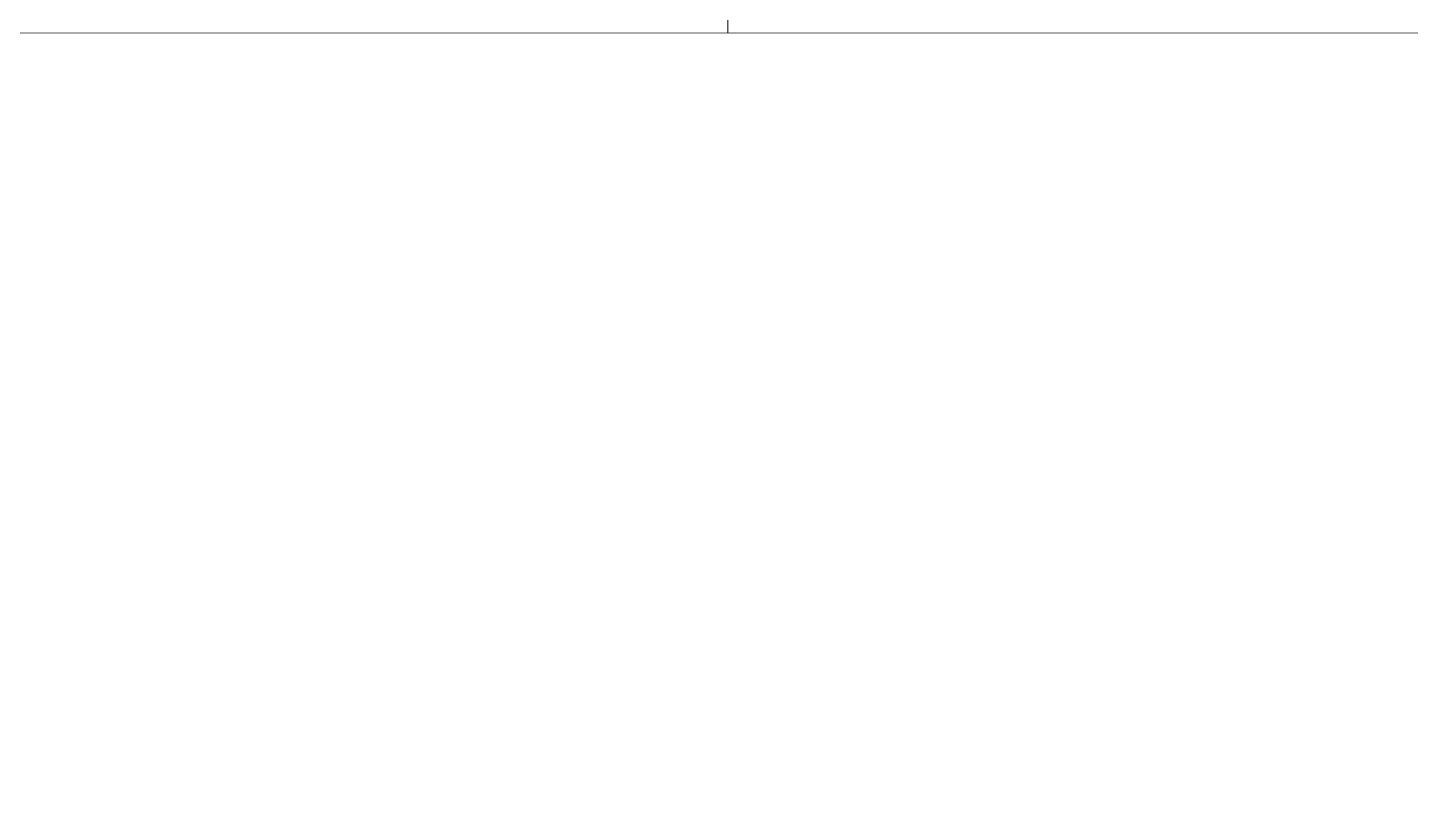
# Model space of a CAD drawing. Header units: centimetres. Extents: x -6122352 to 6876996, y -1694241 to 2592194.
# Drawn here: x 237728 to 242380, y -49253 to -46698 of the extents above; entities that cross this region are included whole.
import ezdxf
from ezdxf.xclip import XClip

# ---------------------------------------------------------------- set-up
doc = ezdxf.new("R2010")
doc.units = ezdxf.units.CM
doc.header["$MEASUREMENT"] = 0
doc.header["$XCLIPFRAME"] = 2
doc.linetypes.add('DASHED2', pattern=[0.375, 0.25, -0.125])
for name, color, linetype, lineweight in [('23585-XR-AR-DAMAC PLOT LIMITS$0$1-Mid units', 41, 'Continuous', 5), ('@ Foundations', 4, 'DASHED2', 50), ('A-ANNO-TEXT', 3, 'Continuous', 25), ('XR-AR-MID-SETTING OUT FOR MASTER$0$23585-XR-AR-MID-GROUND FLOOR$0$$A-GLAZ-WNDO', 232, 'Continuous', 9), ('XR-AR-MID-SETTING OUT FOR MASTER$0$23585-XR-AR-MID-GROUND FLOOR$0$A-GLAZ-SILL', 8, 'Continuous', 5), ('XR-AR-MID-SETTING OUT FOR MASTER$0$23585-XR-AR-MID-GROUND FLOOR$0$A-GLAZ-WNDO', 232, 'Continuous', 9), ('XR-AR-MID-SETTING OUT FOR MASTER$0$23585-XR-AR-MID-GROUND FLOOR$0$A-WALL', 7, 'Continuous', 30), ('XR-AR-MID-SETTING OUT FOR MASTER$0$23585-XR-AR-MID-GROUND FLOOR$0$S-COLS', 51, 'Continuous', 40)]:
    doc.layers.add(name, color=color, linetype=linetype, lineweight=lineweight)
for name, color, linetype in [('@MI-REF LAYER', 7, 'Continuous'), ('B_TH_4', 7, 'Continuous'), ('XR-AR-MID-SETTING OUT FOR MASTER$0$23585-XR-AR-MID-GROUND FLOOR$0$GS-HATCH-FLOOR TILE', 251, 'Continuous')]:
    doc.layers.add(name, color=color, linetype=linetype)

# ---------------------------------------------------------------- blocks, each defined once
blk = doc.blocks.new('23585-XR-AR-DAMAC PLOT LIMITS')
at = {"layer": '23585-XR-AR-DAMAC PLOT LIMITS$0$1-Mid units', "color": 251, "true_color": 0x636466}
for points in [[(496584.9767000005, 2769045.3959), (496589.0302999998, 2769049.8199), (496606.7253, 2769033.6061), (496602.6716999998, 2769029.1823)], [(496580.9232999999, 2769040.972100001), (496584.9767000005, 2769045.3959), (496602.6716999998, 2769029.1823), (496598.6183000002, 2769024.7585)]]:
    blk.add_lwpolyline(points, close=True, dxfattribs=at)
blk = doc.blocks.new('A$Cf093b529')
at = {"layer": 'A-ANNO-TEXT'}
blk.add_blockref('23585-XR-AR-DAMAC PLOT LIMITS', (-495391.9901121984, -2768603.441896566), dxfattribs=at)
blk = doc.blocks.new('XR-AR-MID-SETTING OUT FOR MASTER$0$23585-XR-AR-MID-GROUND FLOOR$0$945-4P-1-101-GROUND FLOOR PLAN$0$XR-MIDDLE-GROUND FLOOR PLAN$0$A$C446944C1')
at = {"layer": 'XR-AR-MID-SETTING OUT FOR MASTER$0$23585-XR-AR-MID-GROUND FLOOR$0$A-GLAZ-SILL', "color": 252}
blk.add_line((-2.733431756496429e-07, -4.737777635455132e-05), (5.199999726377428, -4.737754352390766e-05), dxfattribs=at)
at = {"layer": 'XR-AR-MID-SETTING OUT FOR MASTER$0$23585-XR-AR-MID-GROUND FLOOR$0$A-GLAZ-WNDO', "color": 252}
for p, q in [((5.199999726610258, 0.2499526219908148), (-2.735760062932968e-07, 0.2499526222236454)), ((3.864999726880342, 0.0999526223167777), (3.864999726880342, 0.2499526224564761)), ((3.914999726694077, 0.2499526222236454), (3.914999726694077, 0.09995262185111642)), ((5.149999726563692, 0.09995262254960835), (5.149999726796523, 0.2499526222236454)), ((5.199999726610258, 0.2499526219908148), (5.199999726377428, -4.737754352390766e-05)), ((5.199999726610258, 0.0999526223167777), (2.599999726517126, 0.09995262185111642))]:
    blk.add_line(p, q, dxfattribs=at)
blk.add_lwpolyline([(3.914999726694077, 0.1999526221770793), (5.149999726796523, 0.1999526219442487)], dxfattribs=at)
for points in [[(2.679999726591632, 0.03995262202806771), (3.89499972644262, 0.039952622493729), (3.894999726675451, 0.08995262207463384), (2.679999726591632, 0.08995262254029512)], [(3.974999726749957, 0.039952622493729), (3.89499972644262, 0.039952622493729), (3.894999726675451, 0.08995262207463384), (3.974999726749957, 0.08995262230746448)]]:
    blk.add_lwpolyline(points, close=True, dxfattribs=at)
blk = doc.blocks.new('XR-AR-MID-SETTING OUT FOR MASTER$0$23585-XR-AR-MID-GROUND FLOOR$0$A$C08698786')
at = {"layer": 'XR-AR-MID-SETTING OUT FOR MASTER$0$23585-XR-AR-MID-GROUND FLOOR$0$S-COLS', "color": 252, "lineweight": 30}
blk.add_lwpolyline([(-100.1414103507996, 18727.55777406693), (-100.141410112381, 17727.55777406693), (99.85858964920044, 17727.55777430534), (99.85858988761902, 18727.55777430534)], close=True, dxfattribs=at)
blk = doc.blocks.new('XR-AR-MID-SETTING OUT FOR MASTER')
at = {"layer": 'XR-AR-MID-SETTING OUT FOR MASTER$0$23585-XR-AR-MID-GROUND FLOOR$0$A-WALL', "color": 8}
for points in [[(99.99999931454659, 19472.65428209305), (-99.99999925494194, 19472.65428256989), (-99.998236566782, 5500.00000667572), (100.0017631351948, 5500.000006198883), (99.9995484650135, 8850.141927242279), (1100.048611491919, 8850.10940027237), (1100.048611015081, 8950.109399795532), (100.03925588727, 8950.072475910187), (100.0088088810444, 10949.9982419014), (2099.951952844858, 10949.99824142456), (2099.998660355806, 9950.143901348114), (2199.988806992769, 9950.143900871277), (2200.057162195444, 11149.97698402405), (2100.075846284628, 11149.97698354721), (2100.039519578218, 11049.97698402405), (100.0088088810444, 11049.99824142456)], [(100.0000008046627, 19472.65428304672), (400.0004432499409, 19472.65428209305), (400.0004433095455, 19222.70159435272), (99.99999997019768, 19222.70159482956)]]:
    blk.add_lwpolyline(points, close=True, dxfattribs=at)
at = {"layer": 'XR-AR-MID-SETTING OUT FOR MASTER$0$23585-XR-AR-MID-GROUND FLOOR$0$$A-GLAZ-WNDO', "color": 8, "xscale": -1000, "yscale": 1000, "zscale": 1000}
blk.add_blockref('XR-AR-MID-SETTING OUT FOR MASTER$0$23585-XR-AR-MID-GROUND FLOOR$0$945-4P-1-101-GROUND FLOOR PLAN$0$XR-MIDDLE-GROUND FLOOR PLAN$0$A$C446944C1', (5600.000170022249, 19222.70166015625), dxfattribs=at)
at = {"layer": 'XR-AR-MID-SETTING OUT FOR MASTER$0$23585-XR-AR-MID-GROUND FLOOR$0$GS-HATCH-FLOOR TILE', "color": 8}
blk.add_blockref('XR-AR-MID-SETTING OUT FOR MASTER$0$23585-XR-AR-MID-GROUND FLOOR$0$A$C08698786', (-1.490116119384766e-07, 0), dxfattribs=at)
blk = doc.blocks.new('MID UNIT')
at = {"xscale": 0.001, "yscale": 0.001, "zscale": 0.001}
blk.add_blockref('XR-AR-MID-SETTING OUT FOR MASTER', (0, 0), dxfattribs=at)
blk = doc.blocks.new('TH_4')
at = {"xscale": -1}
blk.add_blockref('MID UNIT', (495814.3053798475, 2769130.514097063), dxfattribs=at)
blk.add_blockref('MID UNIT', (495814.3053798428, 2769130.514097063))
blk = doc.blocks.new('A$C780da55d')
at = {"layer": 'B_TH_4', "xscale": 1.000039159572381, "yscale": 1.000039159572381, "zscale": 1.000039159572381}
blk.add_blockref('TH_4', (-495814.0704651335, -2769239.302089663), dxfattribs=at)
blk = doc.blocks.new('23585-XR-AR-MALDIVE-2$0$TH_4')
blk.add_blockref('A$C780da55d', (495794.655359471, 2769130.864096801))
at = {"layer": '@ Foundations', "linetype": 'DASHED2', "ltscale": 0.25}
blk.add_lwpolyline([(495813.2805292943, 2769147.567329024), (495815.3305292943, 2769147.567329024), (495815.3305292943, 2769149.917329025), (495813.2805292943, 2769149.917329025)], close=True, dxfattribs=at)

msp = doc.modelspace()

# ---------------------------------------------------------------- hatches: boundary and pattern name
at = {"layer": '@MI-REF LAYER'}
h = msp.add_hatch(dxfattribs=at)
h.set_pattern_fill('ANSI31', color=256, scale=1999.999998458916, angle=186.7183412143764)
h.set_pattern_definition([(231.7183412143764, (-2377109729.195271, -1504175463.930205), (196.2436825049419, -154.8819453021617), [])])
h.paths.add_polyline_path([(258235.9717915808, -46419.6637702907), (251985.7242510969, -46418.55538738827), (251985.8076264812, -46719.18503831906), (228184.3742574019, -46714.96422227699), (228184.5622126638, -46414.33992341424), (221934.3167168333, -46413.22623358815), (221931.8343687674, -60687.05712075171), (258229.5152586794, -60694.77604477585)])

# ---------------------------------------------------------------- block references
at = {"layer": '@MI-REF LAYER', "xscale": 1000, "yscale": 1000, "zscale": 1000, "rotation": 312.4882903633292}
msp.add_blockref('A$Cf093b529', (-891608.7329339073, 539022.7201118186), dxfattribs=at)

# ---------------------------------------------------------------- next in the draw order: block references
at = {"layer": '@MI-REF LAYER'}
ref = msp.add_blockref('23585-XR-AR-MALDIVE-2$0$TH_4', (-496065279.1720243, -2769108736.024544), dxfattribs=dict(at, xscale=999.9999999999999, yscale=999.9999999999999, zscale=999.9999999999999, rotation=359.9898394798748))
XClip(ref).set_block_clipping_path([(495793.21558611444, 2769130.513854292), (495835.25285888393, 2769130.5138520016), (495835.2536825731, 2769154.4537907955), (495826.30549856066, 2769154.4138743416), (495820.3057792054, 2769154.4138282165), (495814.3054913876, 2769154.4138067807), (495808.3054867608, 2769154.413773002), (495802.30562713346, 2769154.4138743337), (495793.21558691445, 2769154.4538613143)])

# ---------------------------------------------------------------- next in the draw order: linework, layer by layer
at = {"layer": '@MI-REF LAYER', "const_width": 5}
msp.add_lwpolyline([(221931.8343687906, -60687.05712077697), (221934.3167168716, -46413.22623347417), (228184.5622129424, -46414.33992317464), (228184.3742574213, -46714.96422230302), (251985.8076266936, -46719.18503818737), (251985.7242510877, -46418.55538738321), (258235.971791611, -46419.66377032368), (258233.3958558601, -60693.49464158788)], close=True, dxfattribs=at)

# ---------------------------------------------------------------- next in the draw order: wipeouts: each hides what was drawn before it
at = {"color": 10}
msp.add_wipeout([(258235.97179158079, -46419.66377029071), (251985.72425109692, -46418.55538738829), (251985.80762648117, -46719.185038319076), (228184.37425740188, -46714.96422227698), (228184.56221266376, -46414.339923414256), (221934.31671683336, -46413.22623358815), (221931.8343687674, -60687.057120751706), (258229.51525867934, -60694.77604477588)], dxfattribs=at).dxf.layer = '@MI-REF LAYER'

# ---------------------------------------------------------------- next in the draw order: linework, layer by layer
at = {"layer": '@MI-REF LAYER', "linetype": 'DASHED2', "extrusion": (1.726954245872189e-12, -7.460188284697674e-09, 1), "elevation": -22.45987871023067}
msp.add_lwpolyline([(228080.2236482479, -45997.60279084165), (242303.8170192638, -45999.25850631193), (242860.528171468, -46736.10170518234)], dxfattribs=at)

# ---------------------------------------------------------------- next in the draw order: wipeouts: each hides what was drawn before it
msp.add_wipeout([(231935.6859827963, -47432.37498540667), (238905.1728677979, -47433.71897490716), (238904.4593619676, -51133.71890771719), (231934.97247689933, -51132.37491755283)]).dxf.layer = '@MI-REF LAYER'
at = {"color": 6}
msp.add_wipeout([(240174.9516684187, -47648.908855825124), (247360.67528336562, -47650.35603523685), (247360.0103563578, -50951.94488482764), (240174.2867414056, -50950.49770753496)], dxfattribs=at).translate(0, 0, -20.73480818323025).dxf.layer = '@MI-REF LAYER'

doc.saveas('drawing.dxf')
